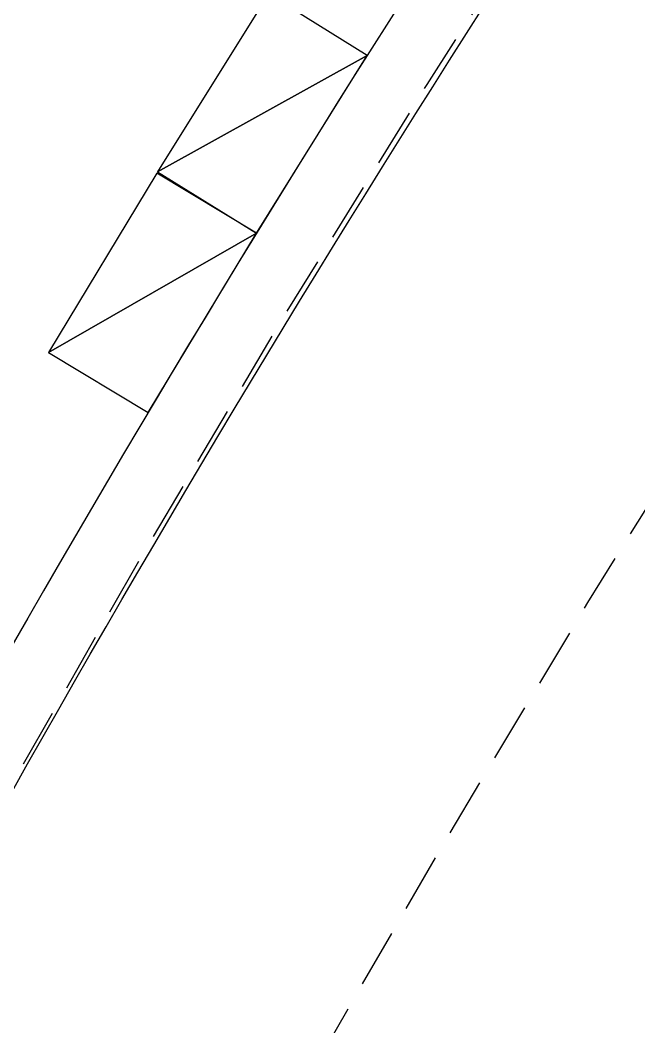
# Model space of a CAD drawing. Extents: x -1.7 to 87, y -33.6 to 19.
# Drawn here: x 76.248 to 78.905, y -27.704 to -23.38 of the extents above; entities that cross this region are included whole.
import ezdxf

# ---------------------------------------------------------------- set-up
doc = ezdxf.new("R2010")
doc.units = 0
doc.linetypes.add('HIDDEN', pattern=[0.375, 0.25, -0.125])
for name, color, linetype in [('AR-MOB', 2, 'Continuous'), ('AR-PAR-ALV', 5, 'Continuous'), ('AR-PRJ', 1, 'HIDDEN')]:
    doc.layers.add(name, color=color, linetype=linetype)

# ---------------------------------------------------------------- blocks, each defined once
blk = doc.blocks.new('armario base 90x50')
at = {"color": 1}
for points in [[(0.25, 0), (-0.25, -0.9), (0.25, -0.9)], [(0.25, 0), (-0.25, 0), (-0.25, -0.9)]]:
    blk.add_lwpolyline(points, close=True, dxfattribs=at)
at = {"color": 2}
blk.add_lwpolyline([(-0.25, -0.9), (0.25, -0.9), (0.25, 0), (-0.25, 0)], close=True, dxfattribs=at)

msp = doc.modelspace()

# ---------------------------------------------------------------- linework, layer by layer
at = {"layer": 'AR-PAR-ALV'}
msp.add_lwpolyline([(85.1345, -14.276), (84.9048, -14.0679, 0.062555), (74.9662, -28.3369), (75.2407, -28.481, -0.062551)], format="xyb", close=True, dxfattribs=at)
at = {"layer": 'AR-PRJ'}
for centre, radius, start, end in [((134.8232, -59.3998), 67.1354, 137.713601, 153.905048), ((141.5354, -64.2205), 73.6208, 138.52063, 153.207947), ((133.9334, -58.8534), 62.6272, 145.589658, 154.913665)]:
    msp.add_arc(centre, radius, start, end, dxfattribs=at)

# ---------------------------------------------------------------- block references
at = {"layer": 'AR-MOB'}
for p, rotation in [((77.5261, -23.3991), 328.1104409888328), ((77.0489, -24.166), 328.8525073644245)]:
    msp.add_blockref('armario base 90x50', p, dxfattribs=dict(at, rotation=rotation))

doc.saveas('drawing.dxf')
